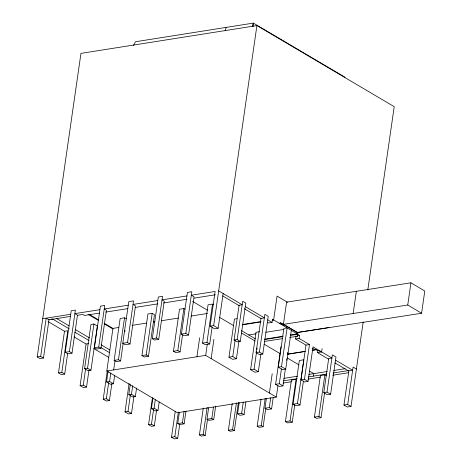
<?xml version="1.0" encoding="UTF-8"?>
<svg xmlns="http://www.w3.org/2000/svg" width="462" height="462" viewBox="0 0 462 462"><rect width="100%" height="100%" fill="white"/><g stroke="black" fill="none" stroke-linecap="round" stroke-linejoin="round"><path stroke-width="0.69" d="M253.032 26.669L253.395 23.1L135.516 41.73L133.478 45.449M49.024 319.519L43.474 358.027L40.003 358.576L37.22 356.93L80.96 53.378L256.918 25.572L394.213 106.682L367.81 289.917M43.474 358.027L40.685 356.381L46.194 318.162L48.978 319.808L70.155 316.458M67.643 353.592L64.692 374.053L61.359 374.578L58.495 372.886L64.489 331.26L47.996 321.512M64.692 374.053L61.821 372.355L67.822 330.728L64.489 331.26M71.997 353.153L67.833 353.811L65.246 352.281L71.235 310.753L75.398 310.094L69.41 351.628L71.997 353.153L77.472 315.153L74.884 313.629L99.907 309.673M88.975 370.143L86.538 387.075L83.368 387.578L80.105 385.649L86.099 344.023L74.012 336.879M84.575 368.693L90.945 324.491L93.93 324.018L97.326 326.028L90.956 370.235L87.976 370.703L84.575 368.693L87.561 368.226L90.956 370.235M86.538 387.075L83.275 385.146L85.609 368.919M87.561 368.226L93.93 324.018M100.918 348.371L96.598 349.058L94.415 347.765L100.416 306.139L104.735 305.457L98.735 347.083L100.918 348.371L106.41 310.279L104.227 308.991L128.263 305.191M277.945 385.701L276.305 397.101L177.425 412.728L106.809 371.003L112.947 328.395L104.268 323.267M111.85 383.627L109.419 400.519L106.289 401.016L103.217 399.203L107.276 371.044M114.703 375.196L113.467 383.749L110.401 384.234L106.531 381.947L108.073 371.252M109.419 400.519L106.352 398.706L108.685 382.519M113.467 383.749L109.598 381.462L110.828 372.909M123.175 343.202L120.617 360.961L116.262 361.654L114.12 360.389L120.16 318.474L124.515 317.787L126.12 318.734M113.675 369.923L114.992 360.77M120.617 360.961L118.48 359.696L124.515 317.787M130.001 343.988L125.237 344.739L122.776 343.283L128.777 301.657L133.541 300.906L127.541 342.533L130.001 343.988L135.487 305.89L133.027 304.441L157.79 300.525M124.815 331.837L125.017 330.417M133.951 396.361L131.485 413.467L128.511 413.935L125.023 411.879L129.135 383.368M136.573 388.022L135.343 396.558L132.681 396.979L128.806 394.692L130.244 384.731M131.485 413.467L128.003 411.405L130.365 395.016M135.343 396.558L131.468 394.271L132.698 385.735M141.921 355.624L147.921 313.998L152.194 313.323L154.464 314.662L148.464 356.289L144.19 356.964L141.921 355.624L146.2 354.949L148.464 356.289M146.2 354.949L152.194 313.323M158.737 339.362L154.51 340.032L152.287 338.715L158.299 296.991L162.526 296.327L156.514 338.045L158.737 339.362L164.241 301.172L162.018 299.861L186.908 295.923M156.56 410.314L154.32 425.866L151.409 426.328L148.562 424.642L152.431 397.782M159.194 402.038L157.981 410.475L155.319 410.897L151.415 408.587L152.934 398.042M154.32 425.866L151.467 424.18L153.603 409.338M157.981 410.475L154.077 408.165L155.29 399.728M182.652 334.095L180.088 351.894L175.733 352.581L173.464 351.241L179.516 309.234L183.876 308.547L185.008 309.217M180.088 351.894L177.824 350.554L183.876 308.547M188.554 335.037L184.147 335.73L181.404 334.113L187.422 292.394L191.828 291.695L185.816 333.414L188.554 335.037L194.057 296.847L191.32 295.23L215.119 291.464L210.118 326.155L214.587 328.794L218.151 328.234L223.158 293.526M179.735 424.249L177.697 438.374L174.393 438.9L171.518 437.202L175.265 411.192M177.697 438.374L174.827 436.682L178.372 412.075M185.961 411.099L184.119 423.85L179.441 424.59L177.743 423.585L179.377 412.254M184.119 423.85L182.421 422.846L184.055 411.515M196.928 356.762L199.665 337.762M212.145 326.981L209.696 343.999L205.255 344.698L202.541 343.099L208.062 304.81L212.497 304.112L213.583 304.753M209.696 343.999L206.982 342.394L212.497 304.112M276.305 397.101L205.682 355.382L207.317 344.017M218.151 328.234L213.681 325.594L256.918 25.572M207.542 419.213L205.192 435.493L201.351 436.099L199.411 434.956L203.286 408.062M211.14 358.604L213.923 339.293M205.192 435.493L203.257 434.349L207.132 407.455M215.656 406.075L213.71 419.594L208.87 420.356L206.982 419.242L208.622 407.859M213.71 419.594L211.821 418.48L213.461 407.097M238.952 341.1L236.411 358.731L232.617 359.332L228.967 357.178L234.459 319.08L236.983 318.682M240.28 341.372L237.173 339.541L242.689 301.253L245.801 303.089L240.28 341.372L237.173 341.863L234.067 340.032L239.079 305.255L242.186 304.764L218.682 290.881M236.411 358.731L232.761 356.577L235.094 340.35M238.404 402.489L234.35 430.607L230.14 431.271L228.378 430.232L232.224 403.522M234.35 430.607L232.588 429.562L236.434 402.852M245.9 401.917L244.069 414.639L239.951 415.292L237.56 413.877L239.189 402.569M244.069 414.639L241.672 413.224L243.307 401.917M260.88 354.025L258.322 371.679L254.851 372.222L250.595 369.71L256.023 332.276L259.488 331.733M262.797 354.054L259.419 352.061L264.853 314.345L268.231 316.343L262.797 354.054L259.448 354.585L256.069 352.587L261.001 318.387L264.351 317.862L245.293 306.601M258.322 371.679L254.065 369.167L256.624 351.507M256.93 349.387L257.138 347.978M267.255 322.245L268.491 322.978L272.06 322.412L272.511 319.265L297.141 333.818L297.343 332.444L283.431 324.226L279.989 323.683L280.168 322.441L297.32 332.571L421.581 313.242L424.78 291.031L410.949 282.802L286.613 302.148L283.235 325.6M265.806 408.137L263.132 426.709L259.02 427.362L257.167 426.264L261.076 399.122M273.631 319.923L272.205 320.149L273.631 319.929L277.067 296.084L287.578 302.292M263.132 426.709L261.278 425.618L265.188 398.469M273.209 397.603L271.581 408.899L267.227 409.586L264.963 408.246L266.383 398.365M269.421 393.035L272.205 373.723M271.581 408.899L269.317 407.559L270.738 397.678M285.412 368.815L282.952 385.891L279.239 386.475L275.589 384.32L281.023 346.61M285.718 369.155L282.496 369.664L278.274 367.169L283.893 328.401L287.121 327.899L281.502 366.666L285.718 369.155L291.337 330.388M282.952 385.891L279.296 383.731L281.45 368.792M286.642 360.273L286.844 358.853M287.566 353.869L287.768 352.448M330.607 394.219L327.004 392.088L332.374 354.856L335.972 356.982L330.607 394.219L327.385 394.727L323.787 392.602L328.696 358.518L331.918 358.004L313.017 346.841L308.038 381.404L304.47 379.296L309.476 344.542L305.977 345.097L295.605 338.969L296.05 335.914M289.553 337.474L297.441 336.29L298.036 332.172M292.244 422.204L287.601 422.938L285.424 421.65L291.406 380.116L296.044 379.383L290.061 420.917L292.244 422.204L294.779 404.608M309.476 344.542L299.105 338.415L299.543 335.36L297.73 334.286L290.633 335.406M299.994 405.018L295.559 405.717L293.041 404.233L299.341 360.504L303.777 359.806L297.476 403.528L299.994 405.018L303.447 381.04M308.038 381.404L304.539 381.953L300.97 379.845L305.977 345.097M313.444 376.12L313.802 373.637L309.488 371.084M328.615 359.188L317.458 352.593L317.729 350.704M317.458 352.593L321.639 351.934L322.106 348.689M324.584 393.018L321.038 417.654L316.551 418.364L314.42 417.099L320.403 375.571L324.884 374.861L326.49 375.808M321.038 417.654L318.901 416.395L324.884 374.861M353.141 313.507L356.346 291.297M363.184 321.997L351.022 406.416L347.268 407.01L343.959 405.053L348.885 370.842M351.022 406.416L347.707 404.458L353.095 367.094L356.404 369.051M421.581 313.242L407.75 305.012L410.949 282.802M225.092 30.706L226.195 27.397M252.292 26.409L253.395 23.1L345.004 77.218M264.235 339.304L283.142 336.151M290.142 334.985L297.141 333.818M42.723 318.711L70.726 314.287M51.103 319.19L52.495 318.971L69.26 328.875M77.212 315.344L82.86 314.455L84.546 315.448L99.486 313.086M105.885 312.075L127.939 308.593M135.048 307.467L157.813 303.869M163.502 302.968L186.966 299.261M194.057 298.14L215.332 294.779M112.947 328.395L118.636 327.494M132.155 325.358L146.379 323.111M153.494 321.985L154.914 321.76M161.319 320.749L178.39 318.052M191.193 316.025L207.553 313.444M86.099 344.023L88.635 343.624M210.118 326.155L213.681 325.594M65.246 352.281L69.41 351.628M94.415 347.765L98.735 347.083M122.776 343.283L127.541 342.533M37.22 356.93L40.685 356.381M152.287 338.715L156.514 338.045M181.404 334.113L185.816 333.414M242.463 324.497L260.903 321.587M202.541 343.099L206.982 342.394M234.067 340.032L237.173 339.541M114.12 360.389L118.48 359.696M173.464 351.241L177.824 350.554M264.385 339.558L282.831 336.642M58.495 372.886L61.821 372.355M297.447 335.689L299.543 335.36M264.72 341.401L282.542 338.646M295.605 338.969L299.105 338.415M106.809 371.003L205.682 355.382M256.069 352.587L259.419 352.061M228.967 357.178L232.761 356.577M80.105 385.649L83.275 385.146M106.531 381.947L109.598 381.462M287.341 354.181L305.076 351.38M312.884 350.144L315.009 349.809M287.335 354.273L305.111 351.466M312.22 350.34L316.487 349.665M128.806 394.692L131.468 394.271M103.217 399.203L106.352 398.706M283.968 378.349L297.464 376.218M308.83 374.422L327.327 371.5M333.731 370.484L345.12 368.688M283.61 380.832L297.106 378.701M308.472 376.905L326.848 374.001M333.2 372.996L348.718 370.541M300.97 379.845L304.47 379.296M283.091 383.067L291.487 381.739M307.952 379.135L320.455 377.159M332.634 375.236L348.787 372.684M275.589 384.32L279.296 383.731M125.023 411.879L128.003 411.405M151.415 408.587L154.077 408.165M323.787 392.602L327.004 392.088M148.562 424.642L151.467 424.18M264.963 408.246L269.317 407.559M293.041 404.233L297.476 403.528M237.56 413.877L241.672 413.224M177.743 423.585L182.421 422.846M206.982 419.242L211.821 418.48M343.959 405.053L347.707 404.458M171.518 437.202L174.827 436.682M228.378 430.232L232.588 429.562M199.411 434.956L203.257 434.349M285.424 421.65L290.061 420.917M314.42 417.099L318.901 416.395M257.167 426.264L261.278 425.618M242.417 324.826L260.851 321.933M248.781 334.95L256.081 333.801M265.731 332.288L283.882 329.441M250.595 369.71L254.065 369.167M278.274 367.169L281.502 366.666M283.414 324.359L407.75 305.012M298.048 332.334L329.036 327.512M312.214 348.4L321.639 351.934M297.441 336.29L297.343 332.444M267.723 319.854L272.06 322.412M335.516 360.135L352.639 370.247L348.458 370.905L334.817 362.849M222.684 295.917L239.397 305.792M244.352 308.714L261.065 318.589M192.608 301.415L207.484 310.204M219.814 317.492L233.339 325.479M241.343 330.555L255.498 338.912M264.091 344.167L279.937 353.528M287.295 357.975L299.006 364.893M241.701 333.114L255.174 341.072M89.397 314.478L98.689 319.97M88.075 314.322L98.608 320.547M104.187 323.839L112.867 328.967M56.607 318.497L69.023 325.837M75.231 329.504L89.513 337.941M101.311 344.912L110.002 350.046M74.844 332.178L89.131 340.615M100.924 347.586L109.621 352.72M93.705 348.515L108.582 357.305"/></g></svg>
